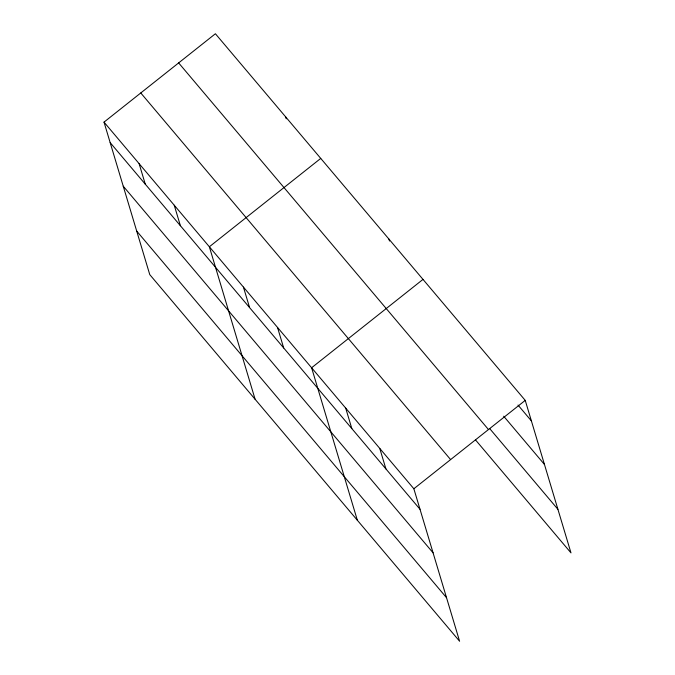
<?xml version="1.0" encoding="UTF-8"?>
<svg xmlns="http://www.w3.org/2000/svg" width="675" height="675" viewBox="0 0 675 675"><rect width="100%" height="100%" fill="white"/><g stroke="black" fill="none" stroke-linecap="round" stroke-linejoin="round"><path stroke-width="1.01" d="M104.017 122.124L413.851 488.759L459.599 641.25L149.766 274.615L104.017 122.124L215.401 33.75L525.234 400.385L570.983 552.876L475.419 439.796M320.743 158.406L209.36 246.78L255.108 399.271M422.989 279.399L311.605 367.765L357.353 520.256M413.851 488.759L525.234 400.385M518.02 405.076L531.385 420.896M503.693 416.213L544.455 464.451M489.755 428.667L557.921 509.321M178.647 62.91L488.481 429.545M140.771 92.956L450.605 459.591M110.168 142.627L420.002 509.262M123.23 186.182L433.072 552.817M136.696 231.061L446.529 597.696M388.91 239.068L389.492 241.017M285.635 116.851L286.217 118.808M379.763 448.428L385.923 468.931M345.684 408.097L351.835 428.6M277.518 327.434L283.677 347.946M243.439 287.103L249.59 307.614M174.243 205.225L180.394 225.728M139.126 163.671L145.277 184.182"/></g></svg>
